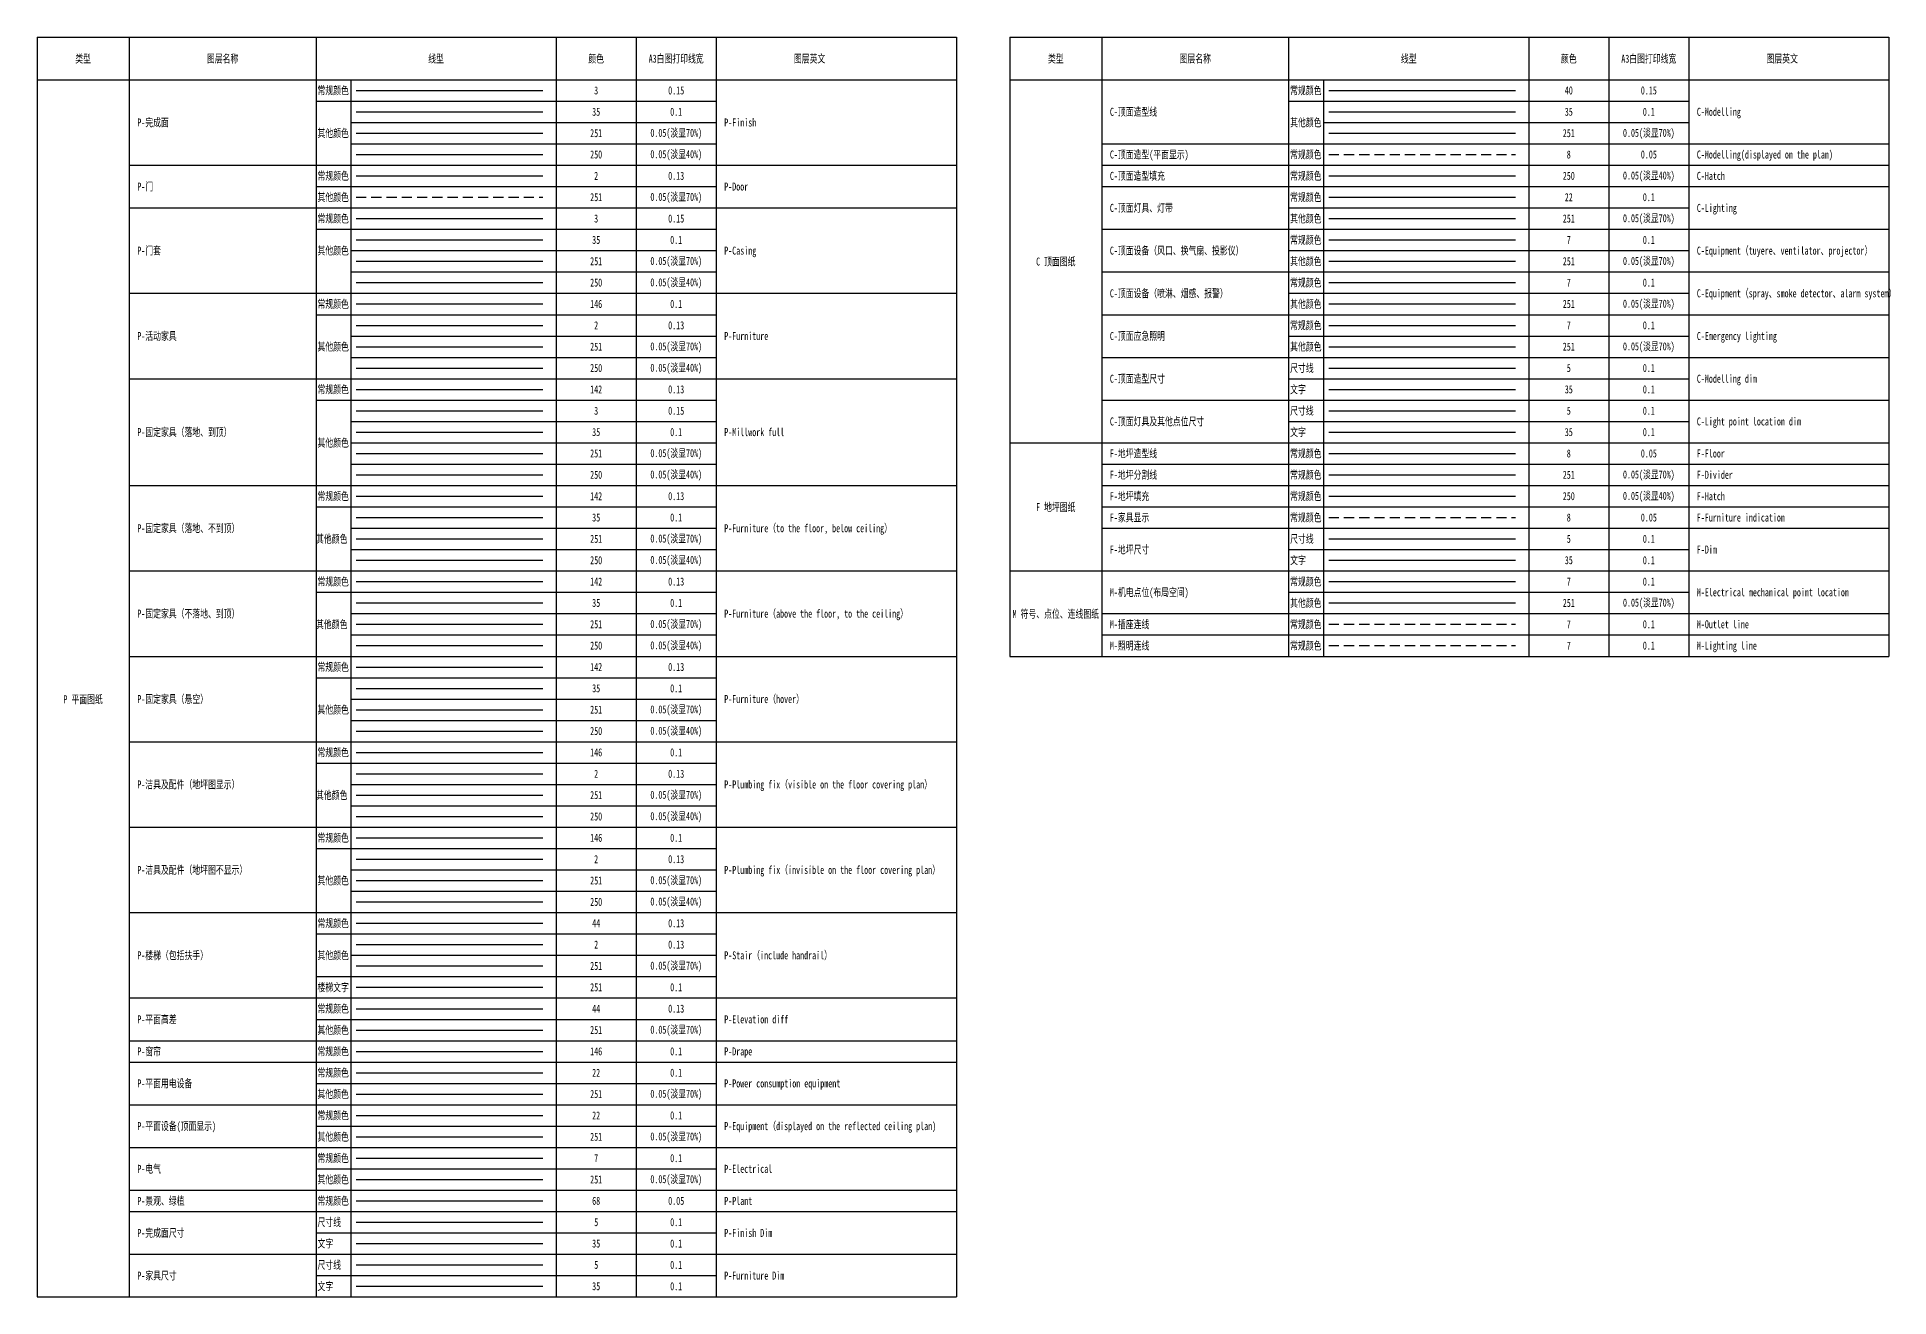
# Model space of a CAD drawing. Header units: millimetres. Extents: x 51249 to 2766742, y -599687 to -1280.
# Drawn here: x 63929 to 70870, y -114817 to -110097 of the extents above; entities that cross this region are included whole.
import ezdxf
from ezdxf.enums import TextEntityAlignment as Align

# ---------------------------------------------------------------- set-up
doc = ezdxf.new("R2010")
doc.units = ezdxf.units.MM
doc.header["$LTSCALE"] = 10
doc.linetypes.add('DASHED', pattern=[19.05, 12.7, -6.35])
for name, color, linetype in [('C-顶面应急照明', 7, 'Continuous'), ('C-顶面灯具、灯带', 22, 'Continuous'), ('C-顶面灯具及其他点位尺寸', 5, 'Continuous'), ('C-顶面设备（喷淋、烟感、报警）', 7, 'Continuous'), ('C-顶面设备（风口、换气扇、投影仪）', 7, 'Continuous'), ('C-顶面造型(平面显示)', 251, 'DASHED'), ('C-顶面造型填充', 250, 'Continuous'), ('C-顶面造型尺寸', 5, 'Continuous'), ('C-顶面造型线', 40, 'Continuous'), ('F-地坪分割线', 251, 'Continuous'), ('F-地坪填充', 250, 'Continuous'), ('F-地坪尺寸', 5, 'Continuous'), ('F-地坪造型线', 8, 'Continuous'), ('F-家具显示', 8, 'DASHED'), ('M-插座连线', 7, 'DASHED'), ('M-机电点位(布局空间)', 7, 'Continuous'), ('M-照明连线', 7, 'DASHED'), ('P-固定家具（不落地、到顶）', 142, 'Continuous'), ('P-固定家具（悬空）', 142, 'Continuous'), ('P-固定家具（落地、不到顶）', 142, 'Continuous'), ('P-固定家具（落地、到顶）', 142, 'Continuous'), ('P-完成面', 3, 'Continuous'), ('P-完成面尺寸', 5, 'Continuous'), ('P-家具尺寸', 5, 'Continuous'), ('P-平面用电设备', 22, 'Continuous'), ('P-平面设备(顶面显示)', 22, 'Continuous'), ('P-平面高差', 44, 'Continuous'), ('P-景观、绿植', 68, 'Continuous'), ('P-楼梯（包括扶手）', 44, 'Continuous'), ('P-洁具及配件（地坪图不显示）', 146, 'Continuous'), ('P-洁具及配件（地坪图显示）', 146, 'Continuous'), ('P-活动家具', 146, 'Continuous'), ('P-电气', 7, 'Continuous'), ('P-窗帘', 146, 'Continuous'), ('P-门', 2, 'Continuous'), ('P-门套', 3, 'Continuous'), ('W-文字', 35, 'Continuous')]:
    doc.layers.add(name, color=color, linetype=linetype)
doc.styles.add('WORD-1', font='SimSun.ttf', dxfattribs={"width": 0.7})

msp = doc.modelspace()

# ---------------------------------------------------------------- linework, layer by layer
at = {"layer": 'C-顶面应急照明'}
msp.add_line((68770.3, -111176.9), (69470.3, -111176.9), dxfattribs=at)
at = {"layer": 'C-顶面应急照明', "color": 251}
msp.add_line((68770.3, -111256.9), (69470.3, -111256.9), dxfattribs=at)
at = {"layer": 'C-顶面灯具、灯带'}
msp.add_line((68770.3, -110696.9), (69470.3, -110696.9), dxfattribs=at)
at = {"layer": 'C-顶面灯具、灯带', "color": 251}
msp.add_line((68770.3, -110776.9), (69470.3, -110776.9), dxfattribs=at)
at = {"layer": 'C-顶面灯具及其他点位尺寸'}
msp.add_line((68770.3, -111496.9), (69470.3, -111496.9), dxfattribs=at)
at = {"layer": 'C-顶面灯具及其他点位尺寸', "color": 35}
msp.add_line((68770.3, -111576.9), (69470.3, -111576.9), dxfattribs=at)
at = {"layer": 'C-顶面设备（喷淋、烟感、报警）'}
msp.add_line((68770.3, -111016.9), (69470.3, -111016.9), dxfattribs=at)
at = {"layer": 'C-顶面设备（喷淋、烟感、报警）', "color": 251}
msp.add_line((68770.3, -111096.9), (69470.3, -111096.9), dxfattribs=at)
at = {"layer": 'C-顶面设备（风口、换气扇、投影仪）'}
msp.add_line((68770.3, -110856.9), (69470.3, -110856.9), dxfattribs=at)
at = {"layer": 'C-顶面设备（风口、换气扇、投影仪）', "color": 251}
msp.add_line((68770.3, -110936.9), (69470.3, -110936.9), dxfattribs=at)
at = {"layer": 'C-顶面造型(平面显示)', "ltscale": 0.3}
msp.add_line((68770.3, -110536.9), (69470.3, -110536.9), dxfattribs=at)
at = {"layer": 'C-顶面造型填充'}
msp.add_line((68770.3, -110616.9), (69470.3, -110616.9), dxfattribs=at)
at = {"layer": 'C-顶面造型尺寸'}
msp.add_line((68770.3, -111336.9), (69470.3, -111336.9), dxfattribs=at)
at = {"layer": 'C-顶面造型尺寸', "color": 35}
msp.add_line((68770.3, -111416.9), (69470.3, -111416.9), dxfattribs=at)
at = {"layer": 'C-顶面造型线'}
msp.add_line((68770.3, -110296.9), (69470.3, -110296.9), dxfattribs=at)
at = {"layer": 'C-顶面造型线', "color": 35}
msp.add_line((68770.3, -110376.9), (69470.3, -110376.9), dxfattribs=at)
at = {"layer": 'C-顶面造型线', "color": 251}
msp.add_line((68770.3, -110456.9), (69470.3, -110456.9), dxfattribs=at)
at = {"layer": 'F-地坪分割线'}
msp.add_line((68770.3, -111736.9), (69470.3, -111736.9), dxfattribs=at)
at = {"layer": 'F-地坪填充'}
msp.add_line((68770.3, -111816.9), (69470.3, -111816.9), dxfattribs=at)
at = {"layer": 'F-地坪尺寸'}
msp.add_line((68770.3, -111976.9), (69470.3, -111976.9), dxfattribs=at)
at = {"layer": 'F-地坪尺寸', "color": 35}
msp.add_line((68770.3, -112056.9), (69470.3, -112056.9), dxfattribs=at)
at = {"layer": 'F-地坪造型线'}
msp.add_line((68770.3, -111656.9), (69470.3, -111656.9), dxfattribs=at)
at = {"layer": 'F-家具显示', "linetype": 'DASHED', "ltscale": 0.3}
msp.add_line((68770.3, -111896.9), (69470.3, -111896.9), dxfattribs=at)
at = {"layer": 'M-插座连线', "linetype": 'DASHED', "ltscale": 0.3}
msp.add_line((68770.3, -112296.9), (69470.3, -112296.9), dxfattribs=at)
at = {"layer": 'M-机电点位(布局空间)'}
msp.add_line((68770.3, -112136.9), (69470.3, -112136.9), dxfattribs=at)
at = {"layer": 'M-机电点位(布局空间)', "color": 251}
msp.add_line((68770.3, -112216.9), (69470.3, -112216.9), dxfattribs=at)
at = {"layer": 'M-照明连线', "linetype": 'DASHED', "ltscale": 0.3}
msp.add_line((68770.3, -112376.9), (69470.3, -112376.9), dxfattribs=at)
at = {"layer": 'P-固定家具（不落地、到顶）'}
msp.add_line((65124.7, -112136.9), (65824.7, -112136.9), dxfattribs=at)
at = {"layer": 'P-固定家具（不落地、到顶）', "color": 35}
msp.add_line((65124.7, -112216.9), (65824.7, -112216.9), dxfattribs=at)
at = {"layer": 'P-固定家具（不落地、到顶）', "color": 251}
msp.add_line((65124.7, -112296.9), (65824.7, -112296.9), dxfattribs=at)
at = {"layer": 'P-固定家具（不落地、到顶）', "color": 250}
msp.add_line((65124.7, -112376.9), (65824.7, -112376.9), dxfattribs=at)
at = {"layer": 'P-固定家具（悬空）'}
msp.add_line((65124.7, -112456.9), (65824.7, -112456.9), dxfattribs=at)
at = {"layer": 'P-固定家具（悬空）', "color": 35}
msp.add_line((65124.7, -112536.9), (65824.7, -112536.9), dxfattribs=at)
at = {"layer": 'P-固定家具（悬空）', "color": 251}
msp.add_line((65124.7, -112616.9), (65824.7, -112616.9), dxfattribs=at)
at = {"layer": 'P-固定家具（悬空）', "color": 250}
msp.add_line((65124.7, -112696.9), (65824.7, -112696.9), dxfattribs=at)
at = {"layer": 'P-固定家具（落地、不到顶）'}
msp.add_line((65124.7, -111816.9), (65824.7, -111816.9), dxfattribs=at)
at = {"layer": 'P-固定家具（落地、不到顶）', "color": 35}
msp.add_line((65124.7, -111896.9), (65824.7, -111896.9), dxfattribs=at)
at = {"layer": 'P-固定家具（落地、不到顶）', "color": 251}
msp.add_line((65124.7, -111976.9), (65824.7, -111976.9), dxfattribs=at)
at = {"layer": 'P-固定家具（落地、不到顶）', "color": 250}
msp.add_line((65124.7, -112056.9), (65824.7, -112056.9), dxfattribs=at)
at = {"layer": 'P-固定家具（落地、到顶）'}
msp.add_line((65124.7, -111416.9), (65824.7, -111416.9), dxfattribs=at)
at = {"layer": 'P-固定家具（落地、到顶）', "color": 3}
msp.add_line((65124.7, -111496.9), (65824.7, -111496.9), dxfattribs=at)
at = {"layer": 'P-固定家具（落地、到顶）', "color": 35}
msp.add_line((65124.7, -111576.9), (65824.7, -111576.9), dxfattribs=at)
at = {"layer": 'P-固定家具（落地、到顶）', "color": 251}
msp.add_line((65124.7, -111656.9), (65824.7, -111656.9), dxfattribs=at)
at = {"layer": 'P-固定家具（落地、到顶）', "color": 250}
msp.add_line((65124.7, -111736.9), (65824.7, -111736.9), dxfattribs=at)
at = {"layer": 'P-完成面'}
msp.add_line((65124.7, -110296.9), (65824.7, -110296.9), dxfattribs=at)
at = {"layer": 'P-完成面', "color": 35}
msp.add_line((65124.7, -110376.9), (65824.7, -110376.9), dxfattribs=at)
at = {"layer": 'P-完成面', "color": 251}
msp.add_line((65124.7, -110456.9), (65824.7, -110456.9), dxfattribs=at)
at = {"layer": 'P-完成面', "color": 250}
msp.add_line((65124.7, -110536.9), (65824.7, -110536.9), dxfattribs=at)
at = {"layer": 'P-完成面尺寸'}
msp.add_line((65124.7, -114536.9), (65824.7, -114536.9), dxfattribs=at)
at = {"layer": 'P-完成面尺寸', "color": 35}
msp.add_line((65124.7, -114616.9), (65824.7, -114616.9), dxfattribs=at)
at = {"layer": 'P-家具尺寸'}
msp.add_line((65124.7, -114696.9), (65824.7, -114696.9), dxfattribs=at)
at = {"layer": 'P-家具尺寸', "color": 35}
msp.add_line((65124.7, -114776.9), (65824.7, -114776.9), dxfattribs=at)
at = {"layer": 'P-平面用电设备'}
msp.add_line((65124.7, -113976.9), (65824.7, -113976.9), dxfattribs=at)
at = {"layer": 'P-平面用电设备', "color": 251}
msp.add_line((65124.7, -114056.9), (65824.7, -114056.9), dxfattribs=at)
at = {"layer": 'P-平面设备(顶面显示)'}
msp.add_line((65124.7, -114136.9), (65824.7, -114136.9), dxfattribs=at)
at = {"layer": 'P-平面设备(顶面显示)', "color": 251}
msp.add_line((65124.7, -114216.9), (65824.7, -114216.9), dxfattribs=at)
at = {"layer": 'P-平面高差'}
msp.add_line((65124.7, -113736.9), (65824.7, -113736.9), dxfattribs=at)
at = {"layer": 'P-平面高差', "color": 251}
msp.add_line((65124.7, -113816.9), (65824.7, -113816.9), dxfattribs=at)
at = {"layer": 'P-景观、绿植'}
msp.add_line((65124.7, -114456.9), (65824.7, -114456.9), dxfattribs=at)
at = {"layer": 'P-楼梯（包括扶手）'}
msp.add_line((65124.7, -113416.9), (65824.7, -113416.9), dxfattribs=at)
at = {"layer": 'P-楼梯（包括扶手）', "color": 2}
msp.add_line((65124.7, -113496.9), (65824.7, -113496.9), dxfattribs=at)
at = {"layer": 'P-楼梯（包括扶手）', "color": 251}
msp.add_line((65124.7, -113576.9), (65824.7, -113576.9), dxfattribs=at)
at = {"layer": 'P-楼梯（包括扶手）', "color": 35}
msp.add_line((65124.7, -113656.9), (65824.7, -113656.9), dxfattribs=at)
at = {"layer": 'P-洁具及配件（地坪图不显示）'}
msp.add_line((65124.7, -113096.9), (65824.7, -113096.9), dxfattribs=at)
at = {"layer": 'P-洁具及配件（地坪图不显示）', "color": 2}
msp.add_line((65124.7, -113176.9), (65824.7, -113176.9), dxfattribs=at)
at = {"layer": 'P-洁具及配件（地坪图不显示）', "color": 251}
msp.add_line((65124.7, -113256.9), (65824.7, -113256.9), dxfattribs=at)
at = {"layer": 'P-洁具及配件（地坪图不显示）', "color": 250}
msp.add_line((65124.7, -113336.9), (65824.7, -113336.9), dxfattribs=at)
at = {"layer": 'P-洁具及配件（地坪图显示）'}
msp.add_line((65124.7, -112776.9), (65824.7, -112776.9), dxfattribs=at)
at = {"layer": 'P-洁具及配件（地坪图显示）', "color": 2}
msp.add_line((65124.7, -112856.9), (65824.7, -112856.9), dxfattribs=at)
at = {"layer": 'P-洁具及配件（地坪图显示）', "color": 251}
msp.add_line((65124.7, -112936.9), (65824.7, -112936.9), dxfattribs=at)
at = {"layer": 'P-洁具及配件（地坪图显示）', "color": 250}
msp.add_line((65124.7, -113016.9), (65824.7, -113016.9), dxfattribs=at)
at = {"layer": 'P-活动家具'}
msp.add_line((65124.7, -111096.9), (65824.7, -111096.9), dxfattribs=at)
at = {"layer": 'P-活动家具', "color": 2}
msp.add_line((65124.7, -111176.9), (65824.7, -111176.9), dxfattribs=at)
at = {"layer": 'P-活动家具', "color": 251}
msp.add_line((65124.7, -111256.9), (65824.7, -111256.9), dxfattribs=at)
at = {"layer": 'P-活动家具', "color": 250}
msp.add_line((65124.7, -111336.9), (65824.7, -111336.9), dxfattribs=at)
at = {"layer": 'P-电气'}
msp.add_line((65124.7, -114296.9), (65824.7, -114296.9), dxfattribs=at)
at = {"layer": 'P-电气', "color": 251}
msp.add_line((65124.7, -114376.9), (65824.7, -114376.9), dxfattribs=at)
at = {"layer": 'P-窗帘'}
msp.add_line((65124.7, -113896.9), (65824.7, -113896.9), dxfattribs=at)
at = {"layer": 'P-门'}
msp.add_line((65124.7, -110616.9), (65824.7, -110616.9), dxfattribs=at)
at = {"layer": 'P-门', "color": 251, "linetype": 'DASHED', "ltscale": 0.3}
msp.add_line((65124.7, -110696.9), (65824.7, -110696.9), dxfattribs=at)
at = {"layer": 'P-门套'}
msp.add_line((65124.7, -110776.9), (65824.7, -110776.9), dxfattribs=at)
at = {"layer": 'P-门套', "color": 35}
msp.add_line((65124.7, -110856.9), (65824.7, -110856.9), dxfattribs=at)
at = {"layer": 'P-门套', "color": 251}
msp.add_line((65124.7, -110936.9), (65824.7, -110936.9), dxfattribs=at)
at = {"layer": 'P-门套', "color": 250}
msp.add_line((65124.7, -111016.9), (65824.7, -111016.9), dxfattribs=at)
at = {"layer": 'W-文字', "color": 249}
for p, q in [((63929, -110096.9), (63929, -114816.9)), ((63929, -110096.9), (65874.7, -110096.9)), ((63934.1, -110096.9), (67374.7, -110096.9)), ((64274.7, -110096.9), (64274.7, -110256.9)), ((64974.7, -110096.9), (64974.7, -110256.9)), ((65874.7, -110096.9), (65874.7, -110256.9)), ((66174.7, -110096.9), (66174.7, -110256.9)), ((66474.7, -110096.9), (66474.7, -110256.9)), ((67374.7, -110096.9), (67374.7, -113936.9)), ((67374.7, -110096.9), (67374.7, -110256.9)), ((67374.7, -110096.9), (67374.7, -110256.9)), ((67574.7, -110096.9), (69520.3, -110096.9)), ((67574.7, -110096.9), (67574.7, -112416.9)), ((67579.8, -110096.9), (70870.3, -110096.9)), ((67920.3, -110096.9), (67920.3, -110256.9)), ((68620.3, -110096.9), (68620.3, -110256.9)), ((69520.3, -110096.9), (69520.3, -110256.9)), ((69820.3, -110096.9), (69820.3, -110256.9)), ((70120.3, -110096.9), (70120.3, -110256.9)), ((70870.3, -110096.9), (70870.3, -112416.9)), ((63929, -110256.9), (67374.7, -110256.9)), ((63929, -110256.9), (67374.7, -110256.9)), ((63929, -110256.9), (67374.7, -110256.9)), ((64274.7, -110256.9), (64274.7, -114816.9)), ((64974.7, -110256.9), (64974.7, -114816.9)), ((65104.7, -110256.9), (65104.7, -114816.9)), ((65874.7, -110256.9), (65874.7, -114816.9)), ((66174.7, -110256.9), (66174.7, -114816.9)), ((66474.7, -110256.9), (66474.7, -114816.9)), ((67374.7, -110256.9), (67374.7, -114816.9)), ((67574.7, -110256.9), (70870.3, -110256.9)), ((67574.7, -110256.9), (70870.3, -110256.9)), ((67574.7, -110256.9), (70870.3, -110256.9)), ((67920.3, -110256.9), (67920.3, -112416.9)), ((68620.3, -110256.9), (68620.3, -112416.9)), ((68750.3, -110256.9), (68750.3, -112416.9)), ((69520.3, -110256.9), (69520.3, -112416.9)), ((69820.3, -110256.9), (69820.3, -112416.9)), ((70120.3, -110256.9), (70120.3, -112416.9)), ((64974.7, -110336.9), (66474.7, -110336.9)), ((68620.3, -110336.9), (70120.3, -110336.9)), ((65104.7, -110416.9), (66474.7, -110416.9)), ((68750.3, -110416.9), (70120.3, -110416.9)), ((65104.7, -110496.9), (66474.7, -110496.9)), ((67920.3, -110496.9), (70870.3, -110496.9)), ((64274.7, -110576.9), (67374.7, -110576.9)), ((67920.3, -110576.9), (70870.3, -110576.9)), ((64974.7, -110656.9), (66474.7, -110656.9)), ((67920.3, -110656.9), (70870.3, -110656.9)), ((64274.7, -110736.9), (67374.7, -110736.9)), ((68620.3, -110736.9), (70120.3, -110736.9)), ((64974.7, -110816.9), (66474.7, -110816.9)), ((67920.3, -110816.9), (70870.3, -110816.9)), ((65104.7, -110896.9), (66474.7, -110896.9)), ((68620.3, -110896.9), (70120.3, -110896.9)), ((65104.7, -110976.9), (66474.7, -110976.9)), ((67920.3, -110976.9), (70870.3, -110976.9)), ((64274.7, -111056.9), (67374.7, -111056.9)), ((68620.3, -111056.9), (70120.3, -111056.9)), ((64974.7, -111136.9), (66474.7, -111136.9)), ((67920.3, -111136.9), (70870.3, -111136.9)), ((65104.7, -111216.9), (66474.7, -111216.9)), ((68620.3, -111216.9), (70120.3, -111216.9)), ((65104.7, -111296.9), (66474.7, -111296.9)), ((67920.3, -111296.9), (70870.3, -111296.9)), ((64274.7, -111376.9), (67374.7, -111376.9)), ((68620.3, -111376.9), (70120.3, -111376.9)), ((64974.7, -111456.9), (66474.7, -111456.9)), ((67920.3, -111456.9), (70870.3, -111456.9)), ((67920.3, -111456.9), (70870.3, -111456.9)), ((65104.7, -111536.9), (66474.7, -111536.9)), ((68620.3, -111536.9), (70120.3, -111536.9)), ((65104.7, -111616.9), (66474.7, -111616.9)), ((67574.7, -111616.9), (70870.3, -111616.9)), ((65104.7, -111696.9), (66474.7, -111696.9)), ((67920.3, -111696.9), (70870.3, -111696.9)), ((64274.7, -111776.9), (67374.7, -111776.9)), ((67920.3, -111776.9), (70870.3, -111776.9)), ((64974.7, -111856.9), (66474.7, -111856.9)), ((67920.3, -111856.9), (70870.3, -111856.9)), ((65104.7, -111936.9), (66474.7, -111936.9)), ((67920.3, -111936.9), (70870.3, -111936.9)), ((65104.7, -112016.9), (66474.7, -112016.9)), ((68620.3, -112016.9), (70120.3, -112016.9)), ((64274.7, -112096.9), (67374.7, -112096.9)), ((67574.7, -112096.9), (70870.3, -112096.9)), ((64974.7, -112176.9), (66474.7, -112176.9)), ((68620.3, -112176.9), (70120.3, -112176.9)), ((65104.7, -112256.9), (66474.7, -112256.9)), ((67920.3, -112256.9), (70870.3, -112256.9)), ((65104.7, -112336.9), (66474.7, -112336.9)), ((67920.3, -112336.9), (70870.3, -112336.9)), ((64274.7, -112416.9), (67374.7, -112416.9)), ((67574.7, -112416.9), (70870.3, -112416.9)), ((64974.7, -112496.9), (66474.7, -112496.9)), ((65104.7, -112576.9), (66474.7, -112576.9)), ((65104.7, -112656.9), (66474.7, -112656.9)), ((64274.7, -112736.9), (67374.7, -112736.9)), ((64974.7, -112816.9), (66474.7, -112816.9)), ((65104.7, -112896.9), (66474.7, -112896.9)), ((65104.7, -112976.9), (66474.7, -112976.9)), ((64274.7, -113056.9), (67374.7, -113056.9)), ((64974.7, -113136.9), (66474.7, -113136.9)), ((65104.7, -113216.9), (66474.7, -113216.9)), ((65104.7, -113296.9), (66474.7, -113296.9)), ((64274.7, -113376.9), (67374.7, -113376.9)), ((64274.7, -113376.9), (67374.7, -113376.9)), ((64974.7, -113456.9), (66474.7, -113456.9)), ((65104.7, -113536.9), (66474.7, -113536.9)), ((64974.7, -113616.9), (66474.7, -113616.9)), ((64274.7, -113696.9), (67374.7, -113696.9)), ((64974.7, -113776.9), (66474.7, -113776.9)), ((64274.7, -113856.9), (67374.7, -113856.9)), ((64274.7, -113936.9), (67374.7, -113936.9)), ((64974.7, -114016.9), (66474.7, -114016.9)), ((64274.7, -114096.9), (67374.7, -114096.9)), ((64974.7, -114176.9), (66474.7, -114176.9)), ((64274.7, -114256.9), (67374.7, -114256.9)), ((64974.7, -114336.9), (66474.7, -114336.9)), ((64274.7, -114416.9), (67374.7, -114416.9)), ((64274.7, -114496.9), (67374.7, -114496.9)), ((64974.7, -114576.9), (66474.7, -114576.9)), ((64274.7, -114656.9), (67374.7, -114656.9)), ((64974.7, -114736.9), (66474.7, -114736.9)), ((63929, -114816.9), (67374.7, -114816.9))]:
    msp.add_line(p, q, dxfattribs=at)

# ---------------------------------------------------------------- texts
at = {"layer": 'C-顶面应急照明', "style": 'WORD-1', "width": 0.7}
for s, p in [('C-顶面应急照明', (67950.3, -111216.9)), ('C-Emergency lighting', (70150.3, -111216.9))]:
    msp.add_text(s, height=30, dxfattribs=at).set_placement(p, align=Align.MIDDLE_LEFT)
at = {"layer": 'C-顶面灯具、灯带', "style": 'WORD-1', "width": 0.7}
for s, p in [('C-顶面灯具、灯带', (67950.3, -110736.9)), ('C-Lighting', (70150.3, -110736.9))]:
    msp.add_text(s, height=30, dxfattribs=at).set_placement(p, align=Align.MIDDLE_LEFT)
at = {"layer": 'C-顶面灯具及其他点位尺寸', "style": 'WORD-1', "width": 0.7}
for s, p in [('C-顶面灯具及其他点位尺寸', (67950.3, -111536.9)), ('C-Light point location dim', (70150.3, -111536.9))]:
    msp.add_text(s, height=30, dxfattribs=at).set_placement(p, align=Align.MIDDLE_LEFT)
at = {"layer": 'C-顶面设备（喷淋、烟感、报警）', "style": 'WORD-1', "width": 0.7}
for s, p in [('C-顶面设备（喷淋、烟感、报警）', (67950.3, -111056.9)), ('C-Equipment（spray、smoke detector、alarm system）', (70150.3, -111056.9))]:
    msp.add_text(s, height=30, dxfattribs=at).set_placement(p, align=Align.MIDDLE_LEFT)
at = {"layer": 'C-顶面设备（风口、换气扇、投影仪）', "style": 'WORD-1', "width": 0.7}
for s, p in [('C-顶面设备（风口、换气扇、投影仪）', (67950.3, -110896.9)), ('C-Equipment（tuyere、ventilator、projector）', (70150.3, -110896.9))]:
    msp.add_text(s, height=30, dxfattribs=at).set_placement(p, align=Align.MIDDLE_LEFT)
at = {"layer": 'C-顶面造型(平面显示)', "style": 'WORD-1', "width": 0.7}
for s, p in [('C-顶面造型(平面显示)', (67950.3, -110536.9)), ('C-Modelling(displayed on the plan)', (70150.3, -110536.9))]:
    msp.add_text(s, height=30, dxfattribs=at).set_placement(p, align=Align.MIDDLE_LEFT)
at = {"layer": 'C-顶面造型填充', "style": 'WORD-1', "width": 0.7}
for s, p in [('C-顶面造型填充', (67950.3, -110616.9)), ('C-Hatch', (70150.3, -110616.9))]:
    msp.add_text(s, height=30, dxfattribs=at).set_placement(p, align=Align.MIDDLE_LEFT)
at = {"layer": 'C-顶面造型尺寸', "style": 'WORD-1', "width": 0.7}
for s, p in [('C-顶面造型尺寸', (67950.3, -111376.9)), ('C-Modelling dim', (70150.3, -111376.9))]:
    msp.add_text(s, height=30, dxfattribs=at).set_placement(p, align=Align.MIDDLE_LEFT)
at = {"layer": 'C-顶面造型线', "style": 'WORD-1', "width": 0.7}
for s, p in [('C-顶面造型线', (67950.3, -110376.9)), ('C-Modelling', (70150.3, -110376.9))]:
    msp.add_text(s, height=30, dxfattribs=at).set_placement(p, align=Align.MIDDLE_LEFT)
at = {"layer": 'F-地坪分割线', "style": 'WORD-1', "width": 0.7}
for s, p in [('F-Floor', (70150.3, -111656.9)), ('F-地坪分割线', (67950.3, -111736.9)), ('F-Divider', (70150.3, -111736.9))]:
    msp.add_text(s, height=30, dxfattribs=at).set_placement(p, align=Align.MIDDLE_LEFT)
at = {"layer": 'F-地坪填充', "style": 'WORD-1', "width": 0.7}
for s, p in [('F-地坪填充', (67950.3, -111816.9)), ('F-Hatch', (70150.3, -111816.9))]:
    msp.add_text(s, height=30, dxfattribs=at).set_placement(p, align=Align.MIDDLE_LEFT)
at = {"layer": 'F-地坪尺寸', "style": 'WORD-1', "width": 0.7}
for s, p in [('F-地坪尺寸', (67950.3, -112016.9)), ('F-Dim', (70150.3, -112016.9))]:
    msp.add_text(s, height=30, dxfattribs=at).set_placement(p, align=Align.MIDDLE_LEFT)
at = {"layer": 'F-地坪造型线', "style": 'WORD-1', "width": 0.7}
msp.add_text('F-地坪造型线', height=30, dxfattribs=at).set_placement((67950.3, -111656.9), align=Align.MIDDLE_LEFT)
at = {"layer": 'F-家具显示', "style": 'WORD-1', "width": 0.7}
for s, p in [('F-家具显示', (67950.3, -111896.9)), ('F-Furniture indication', (70150.3, -111896.9))]:
    msp.add_text(s, height=30, dxfattribs=at).set_placement(p, align=Align.MIDDLE_LEFT)
at = {"layer": 'M-插座连线', "style": 'WORD-1', "width": 0.7}
msp.add_text('M-插座连线', height=30, dxfattribs=at).set_placement((67950.3, -112296.9), align=Align.MIDDLE_LEFT)
at = {"layer": 'M-插座连线', "ltscale": 20, "style": 'WORD-1', "width": 0.7}
msp.add_text('M-Outlet line', height=30, dxfattribs=at).set_placement((70150.3, -112296.9), align=Align.MIDDLE_LEFT)
at = {"layer": 'M-机电点位(布局空间)', "style": 'WORD-1', "width": 0.7}
for s, p in [('M-机电点位(布局空间)', (67950.3, -112176.9)), ('M-Electrical mechanical point location', (70150.3, -112176.9))]:
    msp.add_text(s, height=30, dxfattribs=at).set_placement(p, align=Align.MIDDLE_LEFT)
at = {"layer": 'M-照明连线', "style": 'WORD-1', "width": 0.7}
msp.add_text('M-照明连线', height=30, dxfattribs=at).set_placement((67950.3, -112376.9), align=Align.MIDDLE_LEFT)
at = {"layer": 'M-照明连线', "ltscale": 20, "style": 'WORD-1', "width": 0.7}
msp.add_text('M-Lighting line', height=30, dxfattribs=at).set_placement((70150.3, -112376.9), align=Align.MIDDLE_LEFT)
at = {"layer": 'P-固定家具（不落地、到顶）', "style": 'WORD-1', "width": 0.7}
for s, p in [('P-固定家具（不落地、到顶）', (64304.7, -112256.9)), ('P-Furniture（above the floor, to the ceiling）', (66504.7, -112256.9))]:
    msp.add_text(s, height=30, dxfattribs=at).set_placement(p, align=Align.MIDDLE_LEFT)
at = {"layer": 'P-固定家具（悬空）', "style": 'WORD-1', "width": 0.7}
for s, p in [('P-固定家具（悬空）', (64304.7, -112576.9)), ('P-Furniture（hover）', (66504.7, -112576.9))]:
    msp.add_text(s, height=30, dxfattribs=at).set_placement(p, align=Align.MIDDLE_LEFT)
at = {"layer": 'P-固定家具（落地、不到顶）', "style": 'WORD-1', "width": 0.7}
for s, p in [('P-固定家具（落地、不到顶）', (64304.7, -111936.9)), ('P-Furniture（to the floor, below ceiling）', (66504.7, -111936.9))]:
    msp.add_text(s, height=30, dxfattribs=at).set_placement(p, align=Align.MIDDLE_LEFT)
at = {"layer": 'P-固定家具（落地、到顶）', "style": 'WORD-1', "width": 0.7}
for s, p in [('P-固定家具（落地、到顶）', (64304.7, -111576.9)), ('P-Millwork full', (66504.7, -111576.9))]:
    msp.add_text(s, height=30, dxfattribs=at).set_placement(p, align=Align.MIDDLE_LEFT)
at = {"layer": 'P-完成面', "style": 'WORD-1', "width": 0.7}
for s, p in [('P-完成面', (64304.7, -110416.9)), ('P-Finish', (66504.7, -110416.9))]:
    msp.add_text(s, height=30, dxfattribs=at).set_placement(p, align=Align.MIDDLE_LEFT)
at = {"layer": 'P-完成面尺寸', "style": 'WORD-1', "width": 0.7}
for s, p in [('P-完成面尺寸', (64304.7, -114576.9)), ('P-Finish Dim', (66504.7, -114576.9)), ('P-Furniture Dim', (66504.7, -114736.9))]:
    msp.add_text(s, height=30, dxfattribs=at).set_placement(p, align=Align.MIDDLE_LEFT)
at = {"layer": 'P-家具尺寸', "style": 'WORD-1', "width": 0.7}
msp.add_text('P-家具尺寸', height=30, dxfattribs=at).set_placement((64304.7, -114736.9), align=Align.MIDDLE_LEFT)
at = {"layer": 'P-平面用电设备', "style": 'WORD-1', "width": 0.7}
for s, p in [('P-平面用电设备', (64304.7, -114016.9)), ('P-Power consumption equipment', (66504.7, -114016.9))]:
    msp.add_text(s, height=30, dxfattribs=at).set_placement(p, align=Align.MIDDLE_LEFT)
at = {"layer": 'P-平面设备(顶面显示)', "style": 'WORD-1', "width": 0.7}
for s, p in [('P-平面设备(顶面显示)', (64304.7, -114176.9)), ('P-Equipment（displayed on the reflected ceiling plan)', (66504.7, -114176.9))]:
    msp.add_text(s, height=30, dxfattribs=at).set_placement(p, align=Align.MIDDLE_LEFT)
at = {"layer": 'P-平面高差', "style": 'WORD-1', "width": 0.7}
for s, p in [('P-平面高差', (64304.7, -113776.9)), ('P-Elevation diff', (66504.7, -113776.9))]:
    msp.add_text(s, height=30, dxfattribs=at).set_placement(p, align=Align.MIDDLE_LEFT)
at = {"layer": 'P-景观、绿植', "style": 'WORD-1', "width": 0.7}
for s, p in [('P-景观、绿植', (64304.7, -114456.9)), ('P-Plant', (66504.7, -114456.9))]:
    msp.add_text(s, height=30, dxfattribs=at).set_placement(p, align=Align.MIDDLE_LEFT)
at = {"layer": 'P-楼梯（包括扶手）', "style": 'WORD-1', "width": 0.7}
for s, p in [('P-楼梯（包括扶手）', (64304.7, -113536.9)), ('P-Stair（include handrail）', (66504.7, -113536.9))]:
    msp.add_text(s, height=30, dxfattribs=at).set_placement(p, align=Align.MIDDLE_LEFT)
at = {"layer": 'P-洁具及配件（地坪图不显示）', "style": 'WORD-1', "width": 0.7}
for s, p in [('P-洁具及配件（地坪图不显示）', (64304.7, -113216.9)), ('P-Plumbing fix（invisible on the floor covering plan）', (66504.7, -113216.9))]:
    msp.add_text(s, height=30, dxfattribs=at).set_placement(p, align=Align.MIDDLE_LEFT)
at = {"layer": 'P-洁具及配件（地坪图显示）', "style": 'WORD-1', "width": 0.7}
for s, p in [('P-洁具及配件（地坪图显示）', (64304.7, -112896.9)), ('P-Plumbing fix（visible on the floor covering plan）', (66504.7, -112896.9))]:
    msp.add_text(s, height=30, dxfattribs=at).set_placement(p, align=Align.MIDDLE_LEFT)
at = {"layer": 'P-活动家具', "style": 'WORD-1', "width": 0.7}
for s, p in [('P-活动家具', (64304.7, -111216.9)), ('P-Furniture', (66504.7, -111216.9))]:
    msp.add_text(s, height=30, dxfattribs=at).set_placement(p, align=Align.MIDDLE_LEFT)
at = {"layer": 'P-电气', "style": 'WORD-1', "width": 0.7}
for s, p in [('P-电气', (64304.7, -114336.9)), ('P-Electrical', (66504.7, -114336.9))]:
    msp.add_text(s, height=30, dxfattribs=at).set_placement(p, align=Align.MIDDLE_LEFT)
at = {"layer": 'P-窗帘', "style": 'WORD-1', "width": 0.7}
for s, p in [('P-窗帘', (64304.7, -113896.9)), ('P-Drape', (66504.7, -113896.9))]:
    msp.add_text(s, height=30, dxfattribs=at).set_placement(p, align=Align.MIDDLE_LEFT)
at = {"layer": 'P-门', "style": 'WORD-1', "width": 0.7}
for s, p in [('P-门', (64304.7, -110656.9)), ('P-Door', (66504.7, -110656.9))]:
    msp.add_text(s, height=30, dxfattribs=at).set_placement(p, align=Align.MIDDLE_LEFT)
at = {"layer": 'P-门套', "style": 'WORD-1', "width": 0.7}
for s, p in [('P-门套', (64304.7, -110896.9)), ('P-Casing', (66504.7, -110896.9))]:
    msp.add_text(s, height=30, dxfattribs=at).set_placement(p, align=Align.MIDDLE_LEFT)
at = {"layer": 'W-文字', "ltscale": 20, "style": 'WORD-1', "width": 0.7}
for s, p in [('类型', (64101.8, -110176.9)), ('图层名称', (64624.7, -110176.9)), ('线型', (65424.7, -110176.9)), ('颜色', (66024.7, -110176.9)), ('A3白图打印线宽', (66324.7, -110176.9)), ('图层英文', (66824.7, -110176.9)), ('类型', (67747.5, -110176.9)), ('图层名称', (68270.3, -110176.9)), ('线型', (69070.3, -110176.9)), ('颜色', (69670.3, -110176.9)), ('A3白图打印线宽', (69970.3, -110176.9)), ('图层英文', (70470.3, -110176.9)), ('3', (66024.7, -110296.9)), ('0.15', (66324.7, -110296.9)), ('40', (69670.3, -110296.9)), ('0.15', (69970.3, -110296.9)), ('35', (66024.7, -110376.9)), ('0.1', (66324.7, -110376.9)), ('35', (69670.3, -110376.9)), ('0.1', (69970.3, -110376.9)), ('0.05(淡显70%%%)', (66324.7, -110456.9)), ('0.05(淡显70%%%)', (69970.3, -110456.9)), ('251', (66024.7, -110456.9)), ('251', (69670.3, -110456.9)), ('250', (66024.7, -110536.9)), ('0.05(淡显40%%%)', (66324.7, -110536.9)), ('8', (69670.3, -110536.9)), ('0.05', (69970.3, -110536.9)), ('2', (66024.7, -110616.9)), ('0.13', (66324.7, -110616.9)), ('250', (69670.3, -110616.9)), ('0.05(淡显40%%%)', (69970.3, -110616.9)), ('251', (66024.7, -110696.9)), ('0.05(淡显70%%%)', (66324.7, -110696.9)), ('22', (69670.3, -110696.9)), ('0.1', (69970.3, -110696.9)), ('3', (66024.7, -110776.9)), ('0.15', (66324.7, -110776.9)), ('251', (69670.3, -110776.9)), ('0.05(淡显70%%%)', (69970.3, -110776.9)), ('35', (66024.7, -110856.9)), ('0.1', (66324.7, -110856.9)), ('7', (69670.3, -110856.9)), ('0.1', (69970.3, -110856.9)), ('251', (66024.7, -110936.9)), ('0.05(淡显70%%%)', (66324.7, -110936.9)), ('C 顶面图纸', (67747.5, -110936.9)), ('251', (69670.3, -110936.9)), ('0.05(淡显70%%%)', (69970.3, -110936.9)), ('250', (66024.7, -111016.9)), ('0.05(淡显40%%%)', (66324.7, -111016.9)), ('7', (69670.3, -111016.9)), ('0.1', (69970.3, -111016.9)), ('146', (66024.7, -111096.9)), ('0.1', (66324.7, -111096.9)), ('251', (69670.3, -111096.9)), ('0.05(淡显70%%%)', (69970.3, -111096.9)), ('2', (66024.7, -111176.9)), ('0.13', (66324.7, -111176.9)), ('7', (69670.3, -111176.9)), ('0.1', (69970.3, -111176.9)), ('251', (66024.7, -111256.9)), ('0.05(淡显70%%%)', (66324.7, -111256.9)), ('251', (69670.3, -111256.9)), ('0.05(淡显70%%%)', (69970.3, -111256.9)), ('250', (66024.7, -111336.9)), ('0.05(淡显40%%%)', (66324.7, -111336.9)), ('5', (69670.3, -111336.9)), ('0.1', (69970.3, -111336.9)), ('142', (66024.7, -111416.9)), ('0.13', (66324.7, -111416.9)), ('35', (69670.3, -111416.9)), ('0.1', (69970.3, -111416.9)), ('3', (66024.7, -111496.9)), ('0.15', (66324.7, -111496.9)), ('5', (69670.3, -111496.9)), ('0.1', (69970.3, -111496.9)), ('35', (66024.7, -111576.9)), ('0.1', (66324.7, -111576.9)), ('35', (69670.3, -111576.9)), ('0.1', (69970.3, -111576.9)), ('251', (66024.7, -111656.9)), ('0.05(淡显70%%%)', (66324.7, -111656.9)), ('8', (69670.3, -111656.9)), ('0.05', (69970.3, -111656.9)), ('250', (66024.7, -111736.9)), ('0.05(淡显40%%%)', (66324.7, -111736.9)), ('251', (69670.3, -111736.9)), ('0.05(淡显70%%%)', (69970.3, -111736.9)), ('142', (66024.7, -111816.9)), ('0.13', (66324.7, -111816.9)), ('250', (69670.3, -111816.9)), ('0.05(淡显40%%%)', (69970.3, -111816.9)), ('35', (66024.7, -111896.9)), ('0.1', (66324.7, -111896.9)), ('F 地坪图纸', (67747.5, -111856.9)), ('8', (69670.3, -111896.9)), ('0.05', (69970.3, -111896.9)), ('251', (66024.7, -111976.9)), ('0.05(淡显70%%%)', (66324.7, -111976.9)), ('5', (69670.3, -111976.9)), ('0.1', (69970.3, -111976.9)), ('250', (66024.7, -112056.9)), ('0.05(淡显40%%%)', (66324.7, -112056.9)), ('35', (69670.3, -112056.9)), ('0.1', (69970.3, -112056.9)), ('142', (66024.7, -112136.9)), ('0.13', (66324.7, -112136.9)), ('7', (69670.3, -112136.9)), ('0.1', (69970.3, -112136.9)), ('35', (66024.7, -112216.9)), ('0.1', (66324.7, -112216.9)), ('M 符号、点位、连线图纸', (67747.5, -112256.9)), ('251', (69670.3, -112216.9)), ('0.05(淡显70%%%)', (69970.3, -112216.9)), ('251', (66024.7, -112296.9)), ('0.05(淡显70%%%)', (66324.7, -112296.9)), ('7', (69670.3, -112296.9)), ('0.1', (69970.3, -112296.9)), ('250', (66024.7, -112376.9)), ('0.05(淡显40%%%)', (66324.7, -112376.9)), ('7', (69670.3, -112376.9)), ('0.1', (69970.3, -112376.9)), ('142', (66024.7, -112456.9)), ('0.13', (66324.7, -112456.9)), ('P 平面图纸', (64101.8, -112576.9)), ('35', (66024.7, -112536.9)), ('0.1', (66324.7, -112536.9)), ('251', (66024.7, -112616.9)), ('0.05(淡显70%%%)', (66324.7, -112616.9)), ('250', (66024.7, -112696.9)), ('0.05(淡显40%%%)', (66324.7, -112696.9)), ('146', (66024.7, -112776.9)), ('0.1', (66324.7, -112776.9)), ('2', (66024.7, -112856.9)), ('0.13', (66324.7, -112856.9)), ('251', (66024.7, -112936.9)), ('0.05(淡显70%%%)', (66324.7, -112936.9)), ('250', (66024.7, -113016.9)), ('0.05(淡显40%%%)', (66324.7, -113016.9)), ('146', (66024.7, -113096.9)), ('0.1', (66324.7, -113096.9)), ('2', (66024.7, -113176.9)), ('0.13', (66324.7, -113176.9)), ('251', (66024.7, -113256.9)), ('0.05(淡显70%%%)', (66324.7, -113256.9)), ('250', (66024.7, -113336.9)), ('0.05(淡显40%%%)', (66324.7, -113336.9)), ('44', (66024.7, -113416.9)), ('0.13', (66324.7, -113416.9)), ('2', (66024.7, -113496.9)), ('0.13', (66324.7, -113496.9)), ('0.05(淡显70%%%)', (66324.7, -113576.9)), ('251', (66024.7, -113576.9)), ('251', (66024.7, -113656.9)), ('0.1', (66324.7, -113656.9)), ('44', (66024.7, -113736.9)), ('0.13', (66324.7, -113736.9)), ('251', (66024.7, -113816.9)), ('0.05(淡显70%%%)', (66324.7, -113816.9)), ('146', (66024.7, -113896.9)), ('0.1', (66324.7, -113896.9)), ('22', (66024.7, -113976.9)), ('0.1', (66324.7, -113976.9)), ('251', (66024.7, -114056.9)), ('0.05(淡显70%%%)', (66324.7, -114056.9)), ('22', (66024.7, -114136.9)), ('0.1', (66324.7, -114136.9)), ('251', (66024.7, -114216.9)), ('0.05(淡显70%%%)', (66324.7, -114216.9)), ('7', (66024.7, -114296.9)), ('0.1', (66324.7, -114296.9)), ('251', (66024.7, -114376.9)), ('0.05(淡显70%%%)', (66324.7, -114376.9)), ('68', (66024.7, -114456.9)), ('0.05', (66324.7, -114456.9)), ('5', (66024.7, -114536.9)), ('0.1', (66324.7, -114536.9)), ('35', (66024.7, -114616.9)), ('0.1', (66324.7, -114616.9)), ('5', (66024.7, -114696.9)), ('0.1', (66324.7, -114696.9)), ('35', (66024.7, -114776.9)), ('0.1', (66324.7, -114776.9))]:
    msp.add_text(s, height=30, dxfattribs=at).set_placement(p, align=Align.MIDDLE)
for s, p in [('常规颜色', (64980.1, -110296.9)), ('常规颜色', (68625.8, -110296.9)), ('其他颜色', (68625.8, -110416.9)), ('其他颜色', (64980.1, -110456.9)), ('常规颜色', (68625.8, -110536.9)), ('常规颜色', (64980.1, -110616.9)), ('常规颜色', (68625.8, -110616.9)), ('其他颜色', (64980.1, -110696.9)), ('常规颜色', (68625.8, -110696.9)), ('常规颜色', (64980.1, -110776.9)), ('其他颜色', (68625.8, -110776.9)), ('常规颜色', (68625.8, -110856.9)), ('其他颜色', (64980.1, -110896.9)), ('其他颜色', (68625.8, -110936.9)), ('常规颜色', (68625.8, -111016.9)), ('常规颜色', (64980.1, -111096.9)), ('其他颜色', (68625.8, -111096.9)), ('常规颜色', (68625.8, -111176.9)), ('其他颜色', (64980.1, -111256.9)), ('其他颜色', (68625.8, -111256.9)), ('尺寸线', (68625.8, -111336.9)), ('常规颜色', (64980.1, -111416.9)), ('文字', (68625.8, -111416.9)), ('尺寸线', (68625.8, -111496.9)), ('其他颜色', (64980.1, -111616.9)), ('文字', (68625.8, -111576.9)), ('常规颜色', (68625.8, -111656.9)), ('常规颜色', (68625.8, -111736.9)), ('常规颜色', (64980.1, -111816.9)), ('常规颜色', (68625.8, -111816.9)), ('常规颜色', (68625.8, -111896.9)), ('其他颜色', (64974.7, -111976.9)), ('尺寸线', (68625.8, -111976.9)), ('文字', (68625.8, -112056.9)), ('常规颜色', (64980.1, -112136.9)), ('常规颜色', (68625.8, -112136.9)), ('其他颜色', (68625.8, -112216.9)), ('其他颜色', (64974.7, -112296.9)), ('常规颜色', (68625.8, -112296.9)), ('常规颜色', (68625.8, -112376.9)), ('常规颜色', (64980.1, -112456.9)), ('其他颜色', (64980.1, -112616.9)), ('常规颜色', (64980.1, -112776.9)), ('其他颜色', (64974.7, -112936.9)), ('常规颜色', (64980.1, -113096.9)), ('其他颜色', (64980.1, -113256.9)), ('常规颜色', (64980.1, -113416.9)), ('其他颜色', (64980.1, -113536.9)), ('楼梯文字', (64980.1, -113656.9)), ('常规颜色', (64980.1, -113736.9)), ('其他颜色', (64980.1, -113816.9)), ('常规颜色', (64980.1, -113896.9)), ('常规颜色', (64980.1, -113976.9)), ('其他颜色', (64980.1, -114056.9)), ('常规颜色', (64980.1, -114136.9)), ('常规颜色', (64980.1, -114136.9)), ('其他颜色', (64980.1, -114216.9)), ('常规颜色', (64980.1, -114296.9)), ('其他颜色', (64980.1, -114376.9)), ('常规颜色', (64980.1, -114456.9)), ('尺寸线', (64980.1, -114536.9)), ('文字', (64980.1, -114616.9)), ('尺寸线', (64980.1, -114696.9)), ('文字', (64980.1, -114776.9))]:
    msp.add_text(s, height=30, dxfattribs=at).set_placement(p, align=Align.MIDDLE_LEFT)

doc.saveas('drawing.dxf')
